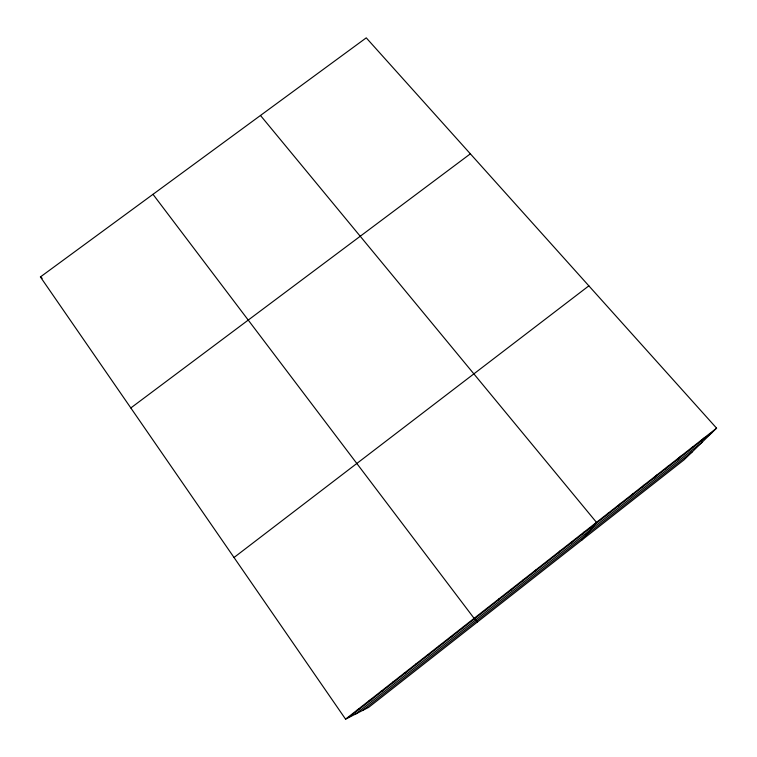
<?xml version="1.0" encoding="UTF-8"?>
<svg xmlns="http://www.w3.org/2000/svg" width="757" height="757" viewBox="0 0 757 757"><rect width="100%" height="100%" fill="white"/><g stroke="black" fill="none" stroke-linecap="round" stroke-linejoin="round"><path stroke-width="1.14" d="M498.731 599.847L498.759 598.995M510.786 590.394L511.051 589.353M522.813 580.95L523.324 579.73M534.821 571.535L535.577 570.125M546.809 562.129L547.803 560.53M558.77 552.742L560.01 550.964M570.712 543.375L572.188 541.406M582.635 534.026L584.347 531.878M581.631 540.233L596.478 522.358L260.484 115.461M606.414 515.385L608.59 512.858M618.27 506.083L620.674 503.377M630.098 496.8L632.748 493.914M641.917 487.536L644.784 484.471M653.707 478.292L656.811 475.036M665.469 469.056L668.809 465.631M677.222 459.84L680.789 456.234M688.946 450.642L692.74 446.857M700.651 441.463L704.672 437.499M716.586 428.159L684.035 459.868L368.602 707.407L345.561 719.15L40.414 276.93L366.256 37.85L716.586 428.159L345.561 719.15M348.58 717.608L712.328 432.304M355.847 713.908L702.089 442.277M362.622 710.454L692.513 451.607M234.017 557.493L588.851 285.853M130.829 407.947L470.352 153.832M357.351 709.905L360.133 708.552M369.123 700.67L371.668 699.506M380.866 691.463L383.174 690.479M392.59 682.265L394.671 681.461M404.304 673.087L406.14 672.462M415.981 663.917L417.59 663.482M427.648 654.767L429.02 654.512M439.287 645.636L440.432 645.56M450.917 636.523L451.825 636.628M462.518 627.421L463.199 627.714M40.414 276.93L42.155 278.311M477.572 621.894L474.1 618.337L152.999 194.322M486.439 608.656L486.647 609.319"/></g></svg>
